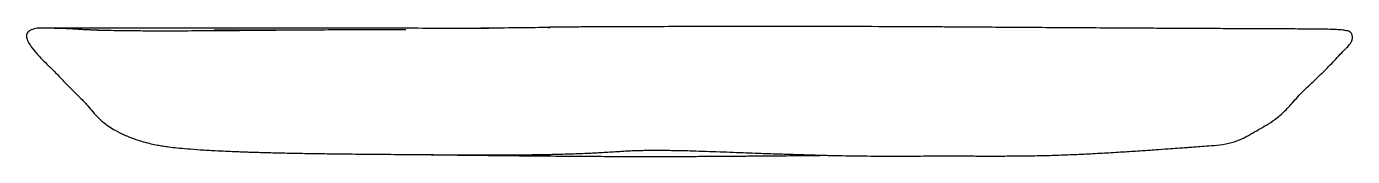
# Model space of a CAD drawing. Header units: millimetres. Extents: x -45.1 to 49.1, y -15 to -5.8.
import ezdxf

# ---------------------------------------------------------------- set-up
doc = ezdxf.new("R2010")
doc.units = ezdxf.units.MM

msp = doc.modelspace()

# ---------------------------------------------------------------- linework, layer by layer
at = {"color": 7, "linetype": 'Continuous', "lineweight": 25}
for points, knots in [([(-44.316, -5.856), (-44.348, -5.861), (-44.515, -5.887), (-44.748, -5.957), (-44.976, -6.074), (-45.093, -6.205), (-45.136, -6.299), (-45.149, -6.438), (-45.119, -6.637), (-44.957, -6.996), (-44.603, -7.477), (-44.16, -7.97), (-43.71, -8.405), (-43.225, -8.868), (-42.725, -9.405), (-42.106, -10.069), (-41.469, -10.664), (-40.918, -11.232), (-40.51, -11.72), (-40.128, -12.156), (-39.755, -12.505), (-39.357, -12.808), (-38.892, -13.107), (-38.278, -13.426), (-37.575, -13.712), (-36.901, -13.929), (-36.332, -14.074), (-35.861, -14.171), (-35.439, -14.243), (-34.975, -14.309), (-34.391, -14.375), (-33.649, -14.44), (-32.745, -14.508), (-31.842, -14.562), (-31.015, -14.603), (-30.357, -14.631), (-29.795, -14.653), (-29.27, -14.67), (-28.849, -14.683), (-28.367, -14.697), (-27.81, -14.712), (-27.214, -14.726), (-26.605, -14.739), (-25.997, -14.751), (-25.446, -14.761), (-24.979, -14.769), (-24.544, -14.776), (-24.043, -14.783), (-23.404, -14.791), (-22.633, -14.801), (-21.799, -14.81), (-20.905, -14.818), (-19.974, -14.826), (-18.916, -14.835), (-17.712, -14.845), (-16.409, -14.855), (-15.132, -14.864), (-13.991, -14.869), (-12.987, -14.872), (-12.033, -14.872), (-11.1, -14.87), (-10.222, -14.865), (-9.372, -14.857), (-8.555, -14.846), (-7.752, -14.831), (-7.049, -14.813), (-6.393, -14.794), (-5.766, -14.772), (-5.199, -14.749), (-4.668, -14.723), (-4.184, -14.697), (-3.67, -14.667), (-3.236, -14.639), (-2.946, -14.62), (-2.782, -14.61), (-2.585, -14.598), (-2.47, -14.591), (-2.22, -14.577), (-1.969, -14.566), (-1.465, -14.551), (-0.974, -14.544), (-0.572, -14.541), (-0.092, -14.541), (0.443, -14.545), (1.016, -14.553), (1.697, -14.567), (2.498, -14.59), (3.42, -14.621), (4.371, -14.657), (5.343, -14.694), (6.227, -14.727), (7.035, -14.755), (7.757, -14.78), (8.415, -14.802), (9.079, -14.823), (9.771, -14.844), (10.496, -14.865), (11.011, -14.881), (11.444, -14.893), (11.892, -14.905), (12.366, -14.917), (13.028, -14.931), (13.877, -14.944), (14.921, -14.954), (16.035, -14.958), (17.15, -14.956), (18.161, -14.953), (18.999, -14.95), (19.861, -14.947), (20.869, -14.946), (22.052, -14.951), (23.259, -14.954), (24.334, -14.953), (25.416, -14.946), (26.583, -14.931), (27.798, -14.902), (29.061, -14.857), (30.352, -14.798), (31.656, -14.727), (32.936, -14.648), (34.106, -14.572), (35.126, -14.502), (35.975, -14.443), (36.659, -14.395), (37.18, -14.357), (37.637, -14.323), (38.16, -14.285), (38.792, -14.236), (39.534, -14.18), (40.332, -14.078), (41.091, -13.845), (41.74, -13.506), (42.317, -13.159), (42.899, -12.825), (43.524, -12.451), (44.206, -11.917), (44.885, -11.139), (45.685, -10.28), (46.564, -9.485), (47.326, -8.726), (47.909, -8.111), (48.318, -7.674), (48.574, -7.416), (48.761, -7.235), (48.945, -7.039), (49.082, -6.815), (49.147, -6.59), (49.14, -6.385), (49.083, -6.24), (49.018, -6.163), (48.872, -6.072), (48.705, -6.044), (48.388, -5.994), (47.953, -5.965), (47.358, -5.945), (46.568, -5.935), (45.532, -5.929), (44.272, -5.923), (42.884, -5.917), (41.559, -5.911), (40.449, -5.906), (39.569, -5.902), (38.783, -5.899), (38.013, -5.895), (37.196, -5.891), (36.128, -5.885), (34.756, -5.878), (33.031, -5.868), (31.087, -5.857), (28.978, -5.843), (26.826, -5.829), (24.763, -5.816), (22.859, -5.803), (21.289, -5.793), (20.21, -5.786), (19.715, -5.783), (19.572, -5.782)], [0, 0, 0, 0, 0.002041, 0.010653, 0.015309, 0.017837, 0.019744, 0.020798, 0.021927, 0.024862, 0.029481, 0.034496, 0.038767, 0.042671, 0.048548, 0.053907, 0.061229, 0.066346, 0.070017, 0.074163, 0.078259, 0.080998, 0.084389, 0.089401, 0.095054, 0.099941, 0.103941, 0.107151, 0.109886, 0.112914, 0.116919, 0.121978, 0.128195, 0.135445, 0.140472, 0.144913, 0.148867, 0.152495, 0.157218, 0.162785, 0.169475, 0.175187, 0.181351, 0.187784, 0.193501, 0.197002, 0.199855, 0.203599, 0.208471, 0.214223, 0.22069, 0.226139, 0.232451, 0.239515, 0.247649, 0.257163, 0.266566, 0.274462, 0.281408, 0.288172, 0.294922, 0.301413, 0.307054, 0.313676, 0.319224, 0.324674, 0.329364, 0.334175, 0.338931, 0.341764, 0.344985, 0.348724, 0.352344, 0.353818, 0.355195, 0.356597, 0.360644, 0.365002, 0.372184, 0.378679, 0.381709, 0.384517, 0.387244, 0.391315, 0.395658, 0.400266, 0.406069, 0.412714, 0.419533, 0.426005, 0.432206, 0.437756, 0.442547, 0.446986, 0.451117, 0.455986, 0.461174, 0.466448, 0.46962, 0.472248, 0.475544, 0.47937, 0.486311, 0.493436, 0.501376, 0.50977, 0.516699, 0.522215, 0.526857, 0.534148, 0.542692, 0.550878, 0.558821, 0.567425, 0.576975, 0.586951, 0.597149, 0.607442, 0.61773, 0.627891, 0.637087, 0.644859, 0.651825, 0.657305, 0.661419, 0.664839, 0.668975, 0.673699, 0.679336, 0.685625, 0.691412, 0.696637, 0.701427, 0.705873, 0.711009, 0.717107, 0.724279, 0.732684, 0.741912, 0.749542, 0.755685, 0.760327, 0.762601, 0.764602, 0.767226, 0.768712, 0.770336, 0.772049, 0.772828, 0.773563, 0.774339, 0.777426, 0.781105, 0.787813, 0.796621, 0.806196, 0.816213, 0.826936, 0.838287, 0.848529, 0.855901, 0.862002, 0.867084, 0.872402, 0.878068, 0.884073, 0.894565, 0.906465, 0.919764, 0.934734, 0.950037, 0.964275, 0.977461, 0.989609, 0.997006, 1, 1, 1, 1]), ([(-40.055, -6.017), (-40.133, -6.015), (-40.262, -6.011), (-40.469, -6.004), (-40.635, -5.998), (-40.759, -5.992), (-40.878, -5.986), (-40.985, -5.981), (-41.137, -5.973), (-41.356, -5.959), (-41.534, -5.947), (-41.732, -5.934), (-41.871, -5.926), (-41.958, -5.921), (-42.045, -5.917), (-42.15, -5.912), (-42.346, -5.904), (-42.666, -5.894), (-43.017, -5.885), (-43.471, -5.874), (-43.881, -5.867), (-44.191, -5.861), (-44.341, -5.858), (-44.322, -5.857), (-44.315, -5.857)], [0, 0, 0, 0, 0.0393897, 0.0645713, 0.0752349, 0.0860153, 0.0924866, 0.0989616, 0.1081477, 0.1300136, 0.1775964, 0.201466, 0.2092008, 0.2146789, 0.2201898, 0.2264713, 0.2372315, 0.2715572, 0.350816, 0.4312924, 0.5871512, 0.7441547, 0.9039882, 1, 1, 1, 1]), ([(-44.284, -5.856), (-44.232, -5.855), (-44.12, -5.854), (-43.658, -5.853), (-42.949, -5.85), (-41.989, -5.848), (-40.796, -5.845), (-39.366, -5.844), (-37.689, -5.843), (-36.03, -5.842), (-34.502, -5.841), (-32.717, -5.841), (-30.324, -5.84), (-27.246, -5.841), (-24.192, -5.843), (-21.234, -5.847), (-18.404, -5.852), (-15.502, -5.861), (-13.452, -5.867), (-12.364, -5.87), (-12.271, -5.871)], [0, 0, 0, 0, 0.049573, 0.106609, 0.16489, 0.223627, 0.27956, 0.335972, 0.393823, 0.452115, 0.488415, 0.524795, 0.598036, 0.67278, 0.747927, 0.809147, 0.870531, 0.932315, 0.99419, 1, 1, 1, 1]), ([(-20.452, -5.998), (-21.19, -5.996), (-22.639, -5.993), (-24.693, -6.001), (-26.577, -6.015), (-28.002, -6.029), (-29.054, -6.038), (-29.809, -6.045), (-30.544, -6.051), (-31.328, -6.057), (-32.217, -6.063), (-33.179, -6.068), (-34.388, -6.073), (-35.719, -6.075), (-37.068, -6.07), (-38.22, -6.06), (-38.999, -6.048), (-39.518, -6.037), (-39.857, -6.028), (-40.144, -6.02), (-40.357, -6.014), (-40.475, -6.011), (-40.532, -6.009), (-40.532, -6.011), (-40.532, -6.011)], [0, 0, 0, 0, 0.065802, 0.129233, 0.190175, 0.248687, 0.280092, 0.309014, 0.335938, 0.367305, 0.405129, 0.449387, 0.49628, 0.577131, 0.656699, 0.735095, 0.812076, 0.850014, 0.887557, 0.924682, 0.960615, 0.979891, 0.994376, 1, 1, 1, 1]), ([(-25.229, -6.006), (-25.708, -6.007), (-26.837, -6.009), (-28.489, -6.011), (-30.192, -6.014), (-31.264, -6.016), (-31.787, -6.017), (-31.812, -6.018)], [0, 0, 0, 0, 0.192381, 0.453151, 0.718934, 0.986364, 1, 1, 1, 1]), ([(-18.167, -5.993), (-18.238, -5.993), (-19.058, -5.995), (-19.875, -5.996), (-20.588, -5.998), (-20.606, -5.998)], [0, 0, 0, 0, 0.085252, 0.977578, 1, 1, 1, 1]), ([(-7.929, -5.823), (-8.275, -5.826), (-9.464, -5.839), (-11.555, -5.862), (-13.276, -5.882), (-14.157, -5.892)], [0, 0, 0, 0, 0.16666, 0.573038, 1, 1, 1, 1]), ([(19.572, -5.784), (19.403, -5.781), (18.384, -5.769), (14.654, -5.759), (9.826, -5.751), (4.524, -5.753), (1.079, -5.759), (-1.839, -5.768), (-3.809, -5.775), (-5.401, -5.783), (-6.402, -5.789), (-7.205, -5.796), (-7.659, -5.801), (-7.92, -5.807), (-7.997, -5.81), (-8.034, -5.812), (-8.055, -5.814), (-8.061, -5.815), (-8.056, -5.817), (-8.024, -5.82), (-7.976, -5.823), (-7.935, -5.824), (-7.929, -5.824)], [0, 0, 0, 0, 0.019195, 0.11532, 0.403794, 0.54805, 0.692433, 0.774824, 0.857471, 0.898667, 0.939993, 0.960594, 0.981381, 0.986545, 0.988391, 0.99025, 0.991287, 0.992331, 0.993266, 0.994843, 0.999238, 1, 1, 1, 1]), ([(-17.236, -14.849), (-17.021, -14.851), (-16.526, -14.857), (-15.832, -14.866), (-15.182, -14.873), (-14.637, -14.879), (-14.082, -14.886), (-13.409, -14.893), (-12.533, -14.903), (-11.49, -14.914), (-10.401, -14.925), (-9.31, -14.936), (-8.281, -14.945), (-7.303, -14.954), (-6.431, -14.96), (-5.627, -14.966), (-4.842, -14.971), (-3.988, -14.976), (-2.987, -14.981), (-1.773, -14.984), (-0.358, -14.984), (1.141, -14.981), (2.653, -14.975), (4.038, -14.967), (5.297, -14.958), (6.431, -14.949), (7.453, -14.941), (8.427, -14.932), (9.379, -14.924), (10.396, -14.914), (11.189, -14.906), (11.611, -14.901), (11.703, -14.9)], [0, 0, 0, 0, 0.024111, 0.055273, 0.076159, 0.096329, 0.115828, 0.139069, 0.170043, 0.20843, 0.247354, 0.282044, 0.319871, 0.351792, 0.380777, 0.407709, 0.43274, 0.459763, 0.493731, 0.535281, 0.584826, 0.639485, 0.688871, 0.738762, 0.77948, 0.81595, 0.852584, 0.881555, 0.913817, 0.949624, 0.989108, 1, 1, 1, 1])]:
    msp.add_open_spline(points, degree=3, knots=knots, dxfattribs=at)

doc.saveas('drawing.dxf')
